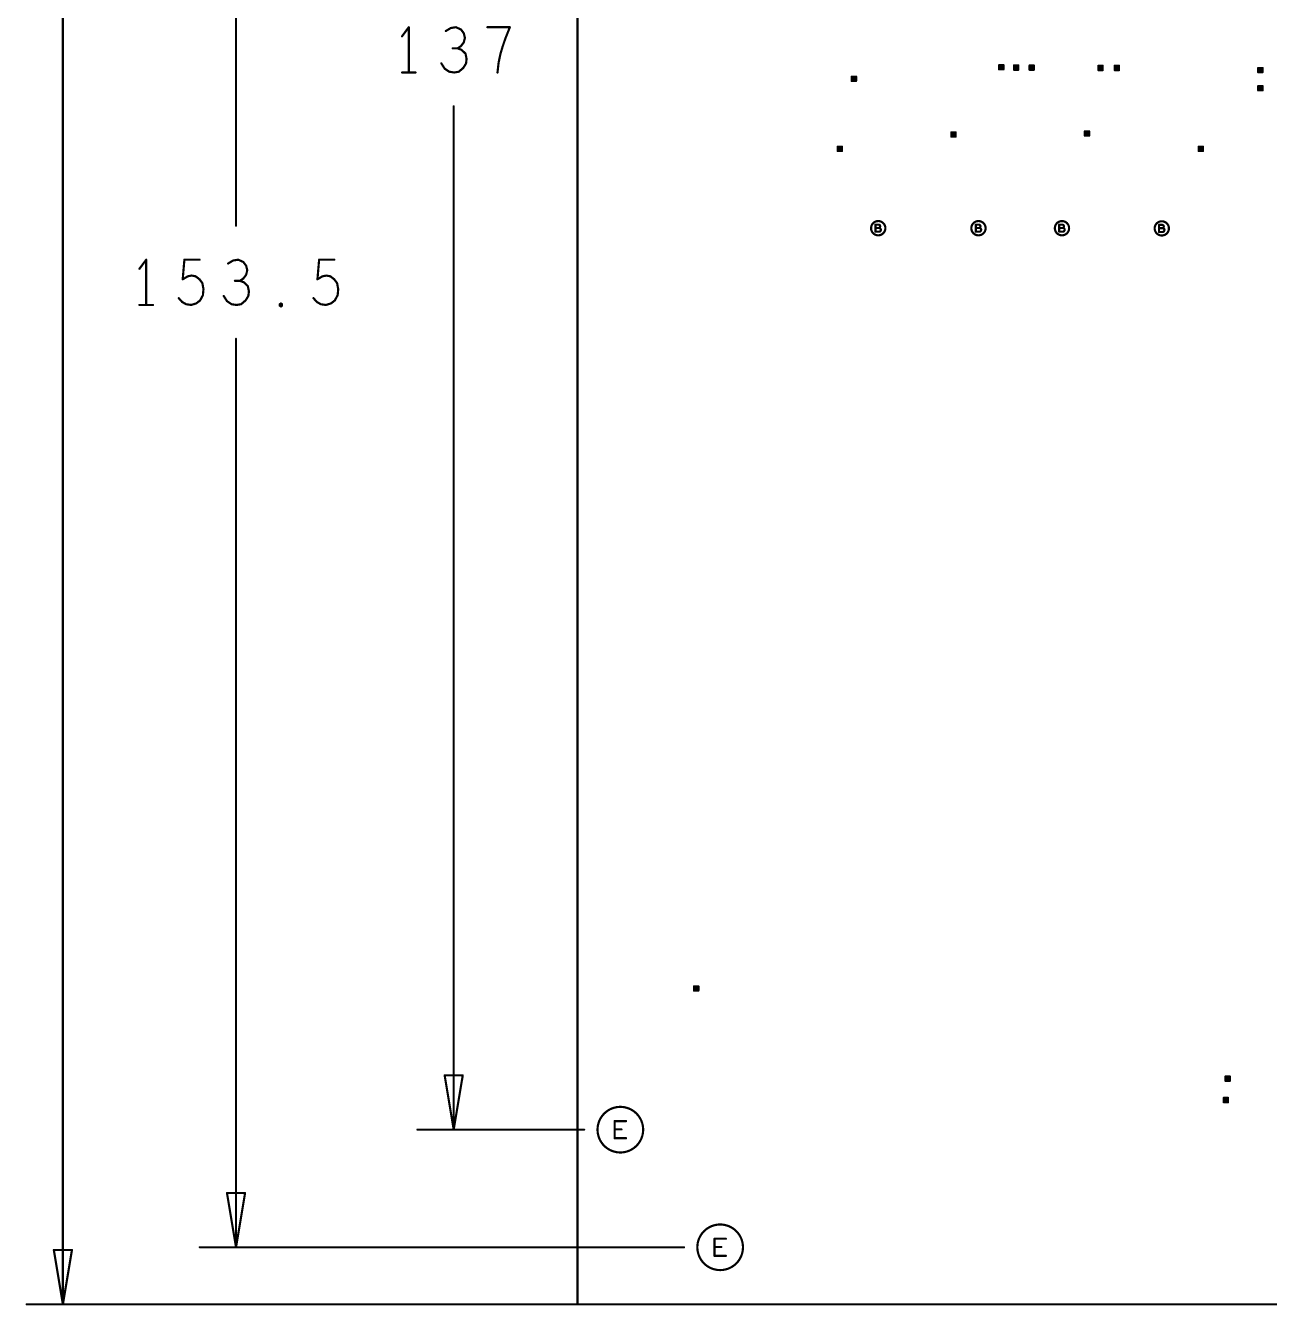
# Model space of a CAD drawing. Extents: x -18 to 16.1, y -6.6 to 15.5.
# Drawn here: x -1.524 to 1.91, y -0.367 to 3.167 of the extents above; entities that cross this region are included whole.
import ezdxf

# ---------------------------------------------------------------- set-up
doc = ezdxf.new("R2010")
doc.units = 0
doc.layers.get('0').update_dxf_attribs({"linetype": 'CONTINUOUS'})
doc.layers.add('FAB', color=13, linetype='CONTINUOUS')

# ---------------------------------------------------------------- blocks, each defined once
blk = doc.blocks.new('ROUND_1')
at = {"const_width": 0.003}
blk.add_lwpolyline([(-0.0015, 0, 1), (0.0015, 0, 1)], format="xyb", close=True, dxfattribs=at)

msp = doc.modelspace()

# ---------------------------------------------------------------- linework, layer by layer
at = {"layer": 'FAB', "const_width": 0.006}
for points in [[(0, 5.9941), (0, -0.3642)], [(-0.943, 2.6143), (-0.943, 5.8367)], [(-1.421, 4.4108), (-1.421, -0.3642)], [(-0.466, 3.1625), (-0.4846, 3.1375)], [(-0.466, 3.0375), (-0.466, 3.1625)], [(-0.3497, 3.1604), (-0.3637, 3.1521)], [(-0.3358, 3.1625), (-0.3497, 3.1604)], [(-0.3219, 3.1562), (-0.3358, 3.1625)], [(-0.3141, 3.1458), (-0.3219, 3.1562)], [(-0.311, 3.1333), (-0.3141, 3.1458)], [(-0.187, 3.1625), (-0.249, 3.1625)], [(-0.1994, 3.1312), (-0.187, 3.1625)], [(-0.3312, 3.1042), (-0.3219, 3.1104)], [(-0.3219, 3.1104), (-0.3141, 3.1208)], [(-0.3141, 3.1208), (-0.311, 3.1333)], [(-0.2133, 3.0875), (-0.2072, 3.1083)], [(-0.2072, 3.1083), (-0.1994, 3.1312)], [(-0.3312, 3.1042), (-0.3451, 3.1042)], [(-0.3203, 3.1), (-0.3312, 3.1042)], [(-0.3094, 3.0896), (-0.3203, 3.1)], [(-0.3064, 3.075), (-0.3094, 3.0896)], [(-0.3079, 3.0625), (-0.3064, 3.075)], [(-0.218, 3.0646), (-0.2133, 3.0875)], [(-0.4846, 3.0375), (-0.4474, 3.0375)], [(-0.3761, 3.0625), (-0.3668, 3.0479)], [(-0.3668, 3.0479), (-0.3544, 3.0396)], [(-0.3544, 3.0396), (-0.3404, 3.0375)], [(-0.3404, 3.0375), (-0.328, 3.0396)], [(-0.328, 3.0396), (-0.3156, 3.05)], [(-0.3156, 3.05), (-0.3079, 3.0625)], [(-0.2211, 3.0375), (-0.218, 3.0646)], [(1.164, 3.046), (1.164, 3.058)], [(1.164, 3.058), (1.176, 3.058)], [(1.176, 3.046), (1.164, 3.046)], [(1.1675, 3.049), (1.17, 3.055)], [(1.1716, 3.0511), (1.1684, 3.0511)], [(1.17, 3.055), (1.1725, 3.049)], [(1.176, 3.058), (1.176, 3.046)], [(1.205, 3.045), (1.205, 3.057)], [(1.205, 3.057), (1.217, 3.057)], [(1.217, 3.045), (1.205, 3.045)], [(1.2085, 3.048), (1.211, 3.054)], [(1.2126, 3.0501), (1.2094, 3.0501)], [(1.211, 3.054), (1.2135, 3.048)], [(1.217, 3.057), (1.217, 3.045)], [(1.248, 3.045), (1.248, 3.057)], [(1.248, 3.057), (1.26, 3.057)], [(1.26, 3.045), (1.248, 3.045)], [(1.2515, 3.048), (1.254, 3.054)], [(1.2556, 3.0501), (1.2524, 3.0501)], [(1.254, 3.054), (1.2565, 3.048)], [(1.26, 3.057), (1.26, 3.045)], [(1.438, 3.044), (1.438, 3.056)], [(1.438, 3.056), (1.45, 3.056)], [(1.45, 3.044), (1.438, 3.044)], [(1.4415, 3.047), (1.444, 3.053)], [(1.4456, 3.0491), (1.4424, 3.0491)], [(1.444, 3.053), (1.4465, 3.047)], [(1.45, 3.056), (1.45, 3.044)], [(1.483, 3.044), (1.483, 3.056)], [(1.483, 3.056), (1.495, 3.056)], [(1.495, 3.044), (1.483, 3.044)], [(1.4865, 3.047), (1.489, 3.053)], [(1.4906, 3.0491), (1.4874, 3.0491)], [(1.489, 3.053), (1.4915, 3.047)], [(1.495, 3.056), (1.495, 3.044)], [(1.8792, 3.0381), (1.8792, 3.0501)], [(1.8792, 3.0501), (1.8912, 3.0501)], [(1.8912, 3.0381), (1.8792, 3.0381)], [(1.8827, 3.0411), (1.8852, 3.0471)], [(1.8868, 3.0432), (1.8836, 3.0432)], [(1.8852, 3.0471), (1.8877, 3.0411)], [(1.8912, 3.0501), (1.8912, 3.0381)], [(0.757, 3.0141), (0.757, 3.0261)], [(0.757, 3.0261), (0.769, 3.0261)], [(0.769, 3.0141), (0.757, 3.0141)], [(0.7605, 3.0171), (0.763, 3.0231)], [(0.7646, 3.0192), (0.7614, 3.0192)], [(0.763, 3.0231), (0.7655, 3.0171)], [(0.769, 3.0261), (0.769, 3.0141)], [(1.8792, 2.9881), (1.8792, 3.0001)], [(1.8792, 3.0001), (1.8912, 3.0001)], [(1.8912, 2.9881), (1.8792, 2.9881)], [(1.8827, 2.9911), (1.8852, 2.9971)], [(1.8868, 2.9932), (1.8836, 2.9932)], [(1.8852, 2.9971), (1.8877, 2.9911)], [(1.8912, 3.0001), (1.8912, 2.9881)], [(-0.342, 2.9438), (-0.342, 0.1181)], [(1.0318, 2.8603), (1.0318, 2.8723)], [(1.0318, 2.8723), (1.0438, 2.8723)], [(1.0438, 2.8603), (1.0318, 2.8603)], [(1.0353, 2.8633), (1.0378, 2.8693)], [(1.0394, 2.8654), (1.0362, 2.8654)], [(1.0378, 2.8693), (1.0403, 2.8633)], [(1.0438, 2.8723), (1.0438, 2.8603)], [(1.4006, 2.863), (1.4006, 2.875)], [(1.4006, 2.875), (1.4126, 2.875)], [(1.4126, 2.863), (1.4006, 2.863)], [(1.404, 2.866), (1.4065, 2.872)], [(1.4081, 2.8681), (1.4049, 2.8681)], [(1.4065, 2.872), (1.4091, 2.866)], [(1.4126, 2.875), (1.4126, 2.863)], [(0.7182, 2.8205), (0.7182, 2.8325)], [(0.7182, 2.8325), (0.7302, 2.8325)], [(0.7217, 2.8235), (0.7242, 2.8295)], [(0.7258, 2.8256), (0.7226, 2.8256)], [(0.7242, 2.8295), (0.7267, 2.8235)], [(0.7302, 2.8325), (0.7302, 2.8205)], [(1.7149, 2.8205), (1.7149, 2.8325)], [(1.7149, 2.8325), (1.7269, 2.8325)], [(1.7184, 2.8235), (1.7209, 2.8295)], [(1.7225, 2.8256), (1.7193, 2.8256)], [(1.7209, 2.8295), (1.7234, 2.8235)], [(1.7269, 2.8325), (1.7269, 2.8205)], [(0.7302, 2.8205), (0.7182, 2.8205)], [(1.7269, 2.8205), (1.7149, 2.8205)], [(0.8314, 2.6174), (0.8225, 2.6174)], [(0.8225, 2.6174), (0.8225, 2.5977)], [(0.8337, 2.6164), (0.8314, 2.6174)], [(0.835, 2.6151), (0.8337, 2.6164)], [(0.8357, 2.6131), (0.835, 2.6151)], [(0.835, 2.6108), (0.8357, 2.6131)], [(1.1082, 2.6174), (1.0994, 2.6174)], [(1.0994, 2.6174), (1.0994, 2.5977)], [(1.1105, 2.6164), (1.1082, 2.6174)], [(1.1118, 2.6151), (1.1105, 2.6164)], [(1.1125, 2.6131), (1.1118, 2.6151)], [(1.1118, 2.6108), (1.1125, 2.6131)], [(1.3388, 2.6174), (1.3299, 2.6174)], [(1.3299, 2.6174), (1.3299, 2.5977)], [(1.3411, 2.6164), (1.3388, 2.6174)], [(1.3424, 2.6151), (1.3411, 2.6164)], [(1.343, 2.6131), (1.3424, 2.6151)], [(1.3424, 2.6108), (1.343, 2.6131)], [(1.6144, 2.6168), (1.6055, 2.6168)], [(1.6055, 2.6168), (1.6055, 2.5971)], [(1.6167, 2.6158), (1.6144, 2.6168)], [(1.618, 2.6145), (1.6167, 2.6158)], [(1.6186, 2.6126), (1.618, 2.6145)], [(1.618, 2.6103), (1.6186, 2.6126)], [(0.8327, 2.6082), (0.8225, 2.6082)], [(0.8225, 2.5977), (0.8334, 2.5977)], [(0.8327, 2.6082), (0.834, 2.6092)], [(0.835, 2.6075), (0.8327, 2.6082)], [(0.8334, 2.5977), (0.8357, 2.599)], [(0.834, 2.6092), (0.835, 2.6108)], [(0.837, 2.6055), (0.835, 2.6075)], [(0.8357, 2.599), (0.837, 2.6009)], [(0.8377, 2.6032), (0.837, 2.6055)], [(0.837, 2.6009), (0.8377, 2.6032)], [(1.1095, 2.6082), (1.0994, 2.6082)], [(1.0994, 2.5977), (1.1102, 2.5977)], [(1.1095, 2.6082), (1.1109, 2.6092)], [(1.1118, 2.6075), (1.1095, 2.6082)], [(1.1102, 2.5977), (1.1125, 2.599)], [(1.1109, 2.6092), (1.1118, 2.6108)], [(1.1138, 2.6055), (1.1118, 2.6075)], [(1.1125, 2.599), (1.1138, 2.6009)], [(1.1145, 2.6032), (1.1138, 2.6055)], [(1.1138, 2.6009), (1.1145, 2.6032)], [(1.3401, 2.6082), (1.3299, 2.6082)], [(1.3299, 2.5977), (1.3407, 2.5977)], [(1.3401, 2.6082), (1.3414, 2.6092)], [(1.3424, 2.6075), (1.3401, 2.6082)], [(1.3407, 2.5977), (1.343, 2.599)], [(1.3414, 2.6092), (1.3424, 2.6108)], [(1.3444, 2.6055), (1.3424, 2.6075)], [(1.343, 2.599), (1.3444, 2.6009)], [(1.345, 2.6032), (1.3444, 2.6055)], [(1.3444, 2.6009), (1.345, 2.6032)], [(1.6157, 2.6076), (1.6055, 2.6076)], [(1.6055, 2.5971), (1.6163, 2.5971)], [(1.6157, 2.6076), (1.617, 2.6086)], [(1.618, 2.607), (1.6157, 2.6076)], [(1.6163, 2.5971), (1.6186, 2.5984)], [(1.617, 2.6086), (1.618, 2.6103)], [(1.6199, 2.605), (1.618, 2.607)], [(1.6186, 2.5984), (1.6199, 2.6004)], [(1.6206, 2.6027), (1.6199, 2.605)], [(1.6199, 2.6004), (1.6206, 2.6027)], [(-1.191, 2.5205), (-1.2096, 2.4955)], [(-1.191, 2.3955), (-1.191, 2.5205)], [(-1.0902, 2.4663), (-1.0856, 2.5205)], [(-1.0856, 2.5205), (-1.0438, 2.5205)], [(-0.9507, 2.5184), (-0.9647, 2.5101)], [(-0.9368, 2.5205), (-0.9507, 2.5184)], [(-0.9229, 2.5142), (-0.9368, 2.5205)], [(-0.9151, 2.5038), (-0.9229, 2.5142)], [(-0.7182, 2.4663), (-0.7136, 2.5205)], [(-0.7136, 2.5205), (-0.6718, 2.5205)], [(-1.0763, 2.4747), (-1.0902, 2.4663)], [(-1.0654, 2.4767), (-1.0763, 2.4747)], [(-1.0546, 2.4747), (-1.0654, 2.4767)], [(-1.0438, 2.4663), (-1.0546, 2.4747)], [(-0.9229, 2.4684), (-0.9151, 2.4788)], [(-0.912, 2.4913), (-0.9151, 2.5038)], [(-0.9151, 2.4788), (-0.912, 2.4913)], [(-0.7043, 2.4747), (-0.7182, 2.4663)], [(-0.6934, 2.4767), (-0.7043, 2.4747)], [(-0.6826, 2.4747), (-0.6934, 2.4767)], [(-0.6718, 2.4663), (-0.6826, 2.4747)], [(-1.036, 2.4559), (-1.0438, 2.4663)], [(-1.0329, 2.4392), (-1.036, 2.4559)], [(-1.0344, 2.4226), (-1.0329, 2.4392)], [(-0.9322, 2.4622), (-0.9461, 2.4622)], [(-0.9322, 2.4622), (-0.9229, 2.4684)], [(-0.9213, 2.458), (-0.9322, 2.4622)], [(-0.9104, 2.4476), (-0.9213, 2.458)], [(-0.9074, 2.433), (-0.9104, 2.4476)], [(-0.664, 2.4559), (-0.6718, 2.4663)], [(-0.6609, 2.4392), (-0.664, 2.4559)], [(-0.6624, 2.4226), (-0.6609, 2.4392)], [(-1.1011, 2.4142), (-1.0918, 2.4038)], [(-1.0918, 2.4038), (-1.081, 2.3976)], [(-1.053, 2.3997), (-1.0422, 2.408)], [(-1.0422, 2.408), (-1.0344, 2.4226)], [(-0.9771, 2.4205), (-0.9678, 2.4059)], [(-0.9678, 2.4059), (-0.9554, 2.3976)], [(-0.929, 2.3976), (-0.9166, 2.408)], [(-0.9166, 2.408), (-0.9089, 2.4205)], [(-0.9089, 2.4205), (-0.9074, 2.433)], [(-0.7291, 2.4142), (-0.7198, 2.4038)], [(-0.7198, 2.4038), (-0.709, 2.3976)], [(-0.681, 2.3997), (-0.6702, 2.408)], [(-0.6702, 2.408), (-0.6624, 2.4226)], [(-1.2096, 2.3955), (-1.1724, 2.3955)], [(-1.081, 2.3976), (-1.067, 2.3955)], [(-1.067, 2.3955), (-1.053, 2.3997)], [(-0.9554, 2.3976), (-0.9414, 2.3955)], [(-0.9414, 2.3955), (-0.929, 2.3976)], [(-0.8221, 2.3976), (-0.819, 2.3997)], [(-0.8221, 2.3934), (-0.8221, 2.3976)], [(-0.819, 2.3913), (-0.8221, 2.3934)], [(-0.819, 2.3997), (-0.8159, 2.3976)], [(-0.8159, 2.3934), (-0.819, 2.3913)], [(-0.8159, 2.3976), (-0.8159, 2.3934)], [(-0.709, 2.3976), (-0.695, 2.3955)], [(-0.695, 2.3955), (-0.681, 2.3997)], [(-0.943, 2.3018), (-0.943, -0.2067)], [(0.3217, 0.502), (0.3217, 0.514)], [(0.3217, 0.514), (0.3337, 0.514)], [(0.3337, 0.502), (0.3217, 0.502)], [(0.3252, 0.505), (0.3277, 0.511)], [(0.3293, 0.5071), (0.3261, 0.5071)], [(0.3277, 0.511), (0.3302, 0.505)], [(0.3337, 0.514), (0.3337, 0.502)], [(-0.367, 0.2681), (-0.342, 0.1181)], [(-0.317, 0.2681), (-0.367, 0.2681)], [(-0.342, 0.1181), (-0.317, 0.2681)], [(1.789, 0.253), (1.789, 0.265)], [(1.789, 0.265), (1.801, 0.265)], [(1.801, 0.253), (1.789, 0.253)], [(1.7925, 0.256), (1.795, 0.262)], [(1.7966, 0.2581), (1.7934, 0.2581)], [(1.795, 0.262), (1.7975, 0.256)], [(1.801, 0.265), (1.801, 0.253)], [(1.784, 0.194), (1.784, 0.206)], [(1.784, 0.206), (1.796, 0.206)], [(1.796, 0.194), (1.784, 0.194)], [(1.7875, 0.197), (1.79, 0.203)], [(1.7916, 0.1991), (1.7884, 0.1991)], [(1.79, 0.203), (1.7925, 0.197)], [(1.796, 0.206), (1.796, 0.194)], [(0.1024, 0.0945), (0.1024, 0.1417)], [(0.1024, 0.1417), (0.1338, 0.1417)], [(0.0181, 0.1181), (-0.442, 0.1181)], [(0.1212, 0.1189), (0.1024, 0.1189)], [(0.1338, 0.0945), (0.1024, 0.0945)], [(-0.968, -0.0567), (-0.943, -0.2067)], [(-0.918, -0.0567), (-0.968, -0.0567)], [(-0.943, -0.2067), (-0.918, -0.0567)], [(-1.446, -0.2142), (-1.421, -0.3642)], [(-1.396, -0.2142), (-1.446, -0.2142)], [(-1.421, -0.3642), (-1.396, -0.2142)], [(0.2937, -0.2067), (-1.043, -0.2067)], [(0.378, -0.2303), (0.378, -0.1831)], [(0.378, -0.1831), (0.4094, -0.1831)], [(0.3968, -0.2059), (0.378, -0.2059)], [(0.4094, -0.2303), (0.378, -0.2303)], [(4.4276, -0.3642), (-1.521, -0.3642)], [(0, -0.3642), (4.5276, -0.3642)]]:
    msp.add_lwpolyline(points, dxfattribs=at)
for points in [[(0.8104, 2.6075, 1), (0.8498, 2.6075, 1)], [(1.0872, 2.6075, 1), (1.1266, 2.6075, 1)], [(1.3178, 2.6075, 1), (1.3571, 2.6075, 1)], [(1.5934, 2.607, 1), (1.6327, 2.607, 1)], [(0.0551, 0.1181, 1), (0.1811, 0.1181, 1)], [(0.3307, -0.2067, 1), (0.4567, -0.2067, 1)]]:
    msp.add_lwpolyline(points, format="xyb", close=True, dxfattribs=at)

# ---------------------------------------------------------------- block references
at = {"layer": 'FAB'}
for p in [(-0.466, 3.1625), (-0.466, 3.1625), (-0.3637, 3.1521), (-0.3497, 3.1604), (-0.3497, 3.1604), (-0.3358, 3.1625), (-0.3358, 3.1625), (-0.3219, 3.1562), (-0.3219, 3.1562), (-0.3141, 3.1458), (-0.3141, 3.1458), (-0.249, 3.1625), (-0.187, 3.1625), (-0.187, 3.1625), (-0.4846, 3.1375), (-0.3219, 3.1104), (-0.3219, 3.1104), (-0.3141, 3.1208), (-0.3141, 3.1208), (-0.311, 3.1333), (-0.311, 3.1333), (-0.2072, 3.1083), (-0.2072, 3.1083), (-0.1994, 3.1312), (-0.1994, 3.1312), (-0.3451, 3.1042), (-0.3312, 3.1042), (-0.3312, 3.1042), (-0.3312, 3.1042), (-0.3203, 3.1), (-0.3203, 3.1), (-0.3094, 3.0896), (-0.3094, 3.0896), (-0.3064, 3.075), (-0.3064, 3.075), (-0.2133, 3.0875), (-0.2133, 3.0875), (-0.4846, 3.0375), (-0.466, 3.0375), (-0.4474, 3.0375), (-0.3761, 3.0625), (-0.3668, 3.0479), (-0.3668, 3.0479), (-0.3544, 3.0396), (-0.3544, 3.0396), (-0.3404, 3.0375), (-0.3404, 3.0375), (-0.328, 3.0396), (-0.328, 3.0396), (-0.3156, 3.05), (-0.3156, 3.05), (-0.3079, 3.0625), (-0.3079, 3.0625), (-0.2211, 3.0375), (-0.218, 3.0646), (-0.218, 3.0646), (1.164, 3.058), (1.164, 3.058), (1.164, 3.046), (1.164, 3.046), (1.1675, 3.049), (1.1684, 3.0511), (1.17, 3.055), (1.17, 3.055), (1.1716, 3.0511), (1.1725, 3.049), (1.176, 3.058), (1.176, 3.058), (1.176, 3.046), (1.176, 3.046), (1.205, 3.057), (1.205, 3.057), (1.205, 3.045), (1.205, 3.045), (1.2085, 3.048), (1.2094, 3.0501), (1.211, 3.054), (1.211, 3.054), (1.2126, 3.0501), (1.2135, 3.048), (1.217, 3.057), (1.217, 3.057), (1.217, 3.045), (1.217, 3.045), (1.248, 3.057), (1.248, 3.057), (1.248, 3.045), (1.248, 3.045), (1.2515, 3.048), (1.2524, 3.0501), (1.254, 3.054), (1.254, 3.054), (1.2556, 3.0501), (1.2565, 3.048), (1.26, 3.057), (1.26, 3.057), (1.26, 3.045), (1.26, 3.045), (1.438, 3.056), (1.438, 3.056), (1.438, 3.044), (1.438, 3.044), (1.4415, 3.047), (1.4424, 3.0491), (1.444, 3.053), (1.444, 3.053), (1.4456, 3.0491), (1.4465, 3.047), (1.45, 3.056), (1.45, 3.056), (1.45, 3.044), (1.45, 3.044), (1.483, 3.056), (1.483, 3.056), (1.483, 3.044), (1.483, 3.044), (1.4865, 3.047), (1.4874, 3.0491), (1.489, 3.053), (1.489, 3.053), (1.4906, 3.0491), (1.4915, 3.047), (1.495, 3.056), (1.495, 3.056), (1.495, 3.044), (1.495, 3.044), (1.8792, 3.0501), (1.8792, 3.0501), (1.8792, 3.0381), (1.8792, 3.0381), (1.8827, 3.0411), (1.8836, 3.0432), (1.8852, 3.0471), (1.8852, 3.0471), (1.8868, 3.0432), (1.8877, 3.0411), (1.8912, 3.0501), (1.8912, 3.0501), (1.8912, 3.0381), (1.8912, 3.0381), (0.757, 3.0261), (0.757, 3.0261), (0.757, 3.0141), (0.757, 3.0141), (0.7605, 3.0171), (0.7614, 3.0192), (0.763, 3.0231), (0.763, 3.0231), (0.7646, 3.0192), (0.7655, 3.0171), (0.769, 3.0261), (0.769, 3.0261), (0.769, 3.0141), (0.769, 3.0141), (1.8792, 3.0001), (1.8792, 3.0001), (1.8792, 2.9881), (1.8792, 2.9881), (1.8827, 2.9911), (1.8836, 2.9932), (1.8852, 2.9971), (1.8852, 2.9971), (1.8868, 2.9932), (1.8877, 2.9911), (1.8912, 3.0001), (1.8912, 3.0001), (1.8912, 2.9881), (1.8912, 2.9881), (-0.342, 2.9438), (1.0318, 2.8723), (1.0318, 2.8723), (1.0318, 2.8603), (1.0318, 2.8603), (1.0353, 2.8633), (1.0362, 2.8654), (1.0378, 2.8693), (1.0378, 2.8693), (1.0394, 2.8654), (1.0403, 2.8633), (1.0438, 2.8723), (1.0438, 2.8723), (1.0438, 2.8603), (1.0438, 2.8603), (1.4006, 2.875), (1.4006, 2.875), (1.4006, 2.863), (1.4006, 2.863), (1.404, 2.866), (1.4049, 2.8681), (1.4065, 2.872), (1.4065, 2.872), (1.4081, 2.8681), (1.4091, 2.866), (1.4126, 2.875), (1.4126, 2.875), (1.4126, 2.863), (1.4126, 2.863), (0.7182, 2.8325), (0.7182, 2.8325), (0.7226, 2.8256), (0.7242, 2.8295), (0.7242, 2.8295), (0.7258, 2.8256), (0.7302, 2.8325), (0.7302, 2.8325), (1.7149, 2.8325), (1.7149, 2.8325), (1.7193, 2.8256), (1.7209, 2.8295), (1.7209, 2.8295), (1.7225, 2.8256), (1.7269, 2.8325), (1.7269, 2.8325), (0.7182, 2.8205), (0.7182, 2.8205), (0.7217, 2.8235), (0.7267, 2.8235), (0.7302, 2.8205), (0.7302, 2.8205), (1.7149, 2.8205), (1.7149, 2.8205), (1.7184, 2.8235), (1.7234, 2.8235), (1.7269, 2.8205), (1.7269, 2.8205), (-0.943, 2.6143), (0.8225, 2.6174), (0.8225, 2.6174), (0.8314, 2.6174), (0.8314, 2.6174), (0.8337, 2.6164), (0.8337, 2.6164), (0.835, 2.6151), (0.835, 2.6151), (0.8357, 2.6131), (0.8357, 2.6131), (1.0994, 2.6174), (1.0994, 2.6174), (1.1082, 2.6174), (1.1082, 2.6174), (1.1105, 2.6164), (1.1105, 2.6164), (1.1118, 2.6151), (1.1118, 2.6151), (1.1125, 2.6131), (1.1125, 2.6131), (1.3299, 2.6174), (1.3299, 2.6174), (1.3388, 2.6174), (1.3388, 2.6174), (1.3411, 2.6164), (1.3411, 2.6164), (1.3424, 2.6151), (1.3424, 2.6151), (1.343, 2.6131), (1.343, 2.6131), (1.6055, 2.6168), (1.6055, 2.6168), (1.6144, 2.6168), (1.6144, 2.6168), (1.6167, 2.6158), (1.6167, 2.6158), (1.618, 2.6145), (1.618, 2.6145), (1.6186, 2.6126), (1.6186, 2.6126), (0.8225, 2.6082), (0.8225, 2.5977), (0.8225, 2.5977), (0.8327, 2.6082), (0.8327, 2.6082), (0.8327, 2.6082), (0.8334, 2.5977), (0.8334, 2.5977), (0.834, 2.6092), (0.834, 2.6092), (0.835, 2.6108), (0.835, 2.6108), (0.835, 2.6075), (0.835, 2.6075), (0.8357, 2.599), (0.8357, 2.599), (0.837, 2.6055), (0.837, 2.6055), (0.837, 2.6009), (0.837, 2.6009), (0.8377, 2.6032), (0.8377, 2.6032), (1.0994, 2.6082), (1.0994, 2.5977), (1.0994, 2.5977), (1.1095, 2.6082), (1.1095, 2.6082), (1.1095, 2.6082), (1.1102, 2.5977), (1.1102, 2.5977), (1.1109, 2.6092), (1.1109, 2.6092), (1.1118, 2.6108), (1.1118, 2.6108), (1.1118, 2.6075), (1.1118, 2.6075), (1.1125, 2.599), (1.1125, 2.599), (1.1138, 2.6055), (1.1138, 2.6055), (1.1138, 2.6009), (1.1138, 2.6009), (1.1145, 2.6032), (1.1145, 2.6032), (1.3299, 2.6082), (1.3299, 2.5977), (1.3299, 2.5977), (1.3401, 2.6082), (1.3401, 2.6082), (1.3401, 2.6082), (1.3407, 2.5977), (1.3407, 2.5977), (1.3414, 2.6092), (1.3414, 2.6092), (1.3424, 2.6108), (1.3424, 2.6108), (1.3424, 2.6075), (1.3424, 2.6075), (1.343, 2.599), (1.343, 2.599), (1.3444, 2.6055), (1.3444, 2.6055), (1.3444, 2.6009), (1.3444, 2.6009), (1.345, 2.6032), (1.345, 2.6032), (1.6055, 2.6076), (1.6055, 2.5971), (1.6055, 2.5971), (1.6157, 2.6076), (1.6157, 2.6076), (1.6157, 2.6076), (1.6163, 2.5971), (1.6163, 2.5971), (1.617, 2.6086), (1.617, 2.6086), (1.618, 2.6103), (1.618, 2.6103), (1.618, 2.607), (1.618, 2.607), (1.6186, 2.5984), (1.6186, 2.5984), (1.6199, 2.605), (1.6199, 2.605), (1.6199, 2.6004), (1.6199, 2.6004), (1.6206, 2.6027), (1.6206, 2.6027), (-1.191, 2.5205), (-1.191, 2.5205), (-1.0856, 2.5205), (-1.0856, 2.5205), (-1.0438, 2.5205), (-0.9647, 2.5101), (-0.9507, 2.5184), (-0.9507, 2.5184), (-0.9368, 2.5205), (-0.9368, 2.5205), (-0.9229, 2.5142), (-0.9229, 2.5142), (-0.7136, 2.5205), (-0.7136, 2.5205), (-0.6718, 2.5205), (-1.2096, 2.4955), (-1.0763, 2.4747), (-1.0763, 2.4747), (-1.0654, 2.4767), (-1.0654, 2.4767), (-1.0546, 2.4747), (-1.0546, 2.4747), (-0.9151, 2.5038), (-0.9151, 2.5038), (-0.9151, 2.4788), (-0.9151, 2.4788), (-0.912, 2.4913), (-0.912, 2.4913), (-0.7043, 2.4747), (-0.7043, 2.4747), (-0.6934, 2.4767), (-0.6934, 2.4767), (-0.6826, 2.4747), (-0.6826, 2.4747), (-1.0902, 2.4663), (-1.0902, 2.4663), (-1.0438, 2.4663), (-1.0438, 2.4663), (-1.036, 2.4559), (-1.036, 2.4559), (-1.0329, 2.4392), (-1.0329, 2.4392), (-0.9461, 2.4622), (-0.9322, 2.4622), (-0.9322, 2.4622), (-0.9322, 2.4622), (-0.9229, 2.4684), (-0.9229, 2.4684), (-0.9213, 2.458), (-0.9213, 2.458), (-0.9104, 2.4476), (-0.9104, 2.4476), (-0.7182, 2.4663), (-0.7182, 2.4663), (-0.6718, 2.4663), (-0.6718, 2.4663), (-0.664, 2.4559), (-0.664, 2.4559), (-0.6609, 2.4392), (-0.6609, 2.4392), (-1.1011, 2.4142), (-1.0918, 2.4038), (-1.0918, 2.4038), (-1.0422, 2.408), (-1.0422, 2.408), (-1.0344, 2.4226), (-1.0344, 2.4226), (-0.9771, 2.4205), (-0.9678, 2.4059), (-0.9678, 2.4059), (-0.9166, 2.408), (-0.9166, 2.408), (-0.9089, 2.4205), (-0.9089, 2.4205), (-0.9074, 2.433), (-0.9074, 2.433), (-0.7291, 2.4142), (-0.7198, 2.4038), (-0.7198, 2.4038), (-0.6702, 2.408), (-0.6702, 2.408), (-0.6624, 2.4226), (-0.6624, 2.4226), (-1.2096, 2.3955), (-1.191, 2.3955), (-1.1724, 2.3955), (-1.081, 2.3976), (-1.081, 2.3976), (-1.067, 2.3955), (-1.067, 2.3955), (-1.053, 2.3997), (-1.053, 2.3997), (-0.9554, 2.3976), (-0.9554, 2.3976), (-0.9414, 2.3955), (-0.9414, 2.3955), (-0.929, 2.3976), (-0.929, 2.3976), (-0.8221, 2.3976), (-0.8221, 2.3976), (-0.8221, 2.3934), (-0.8221, 2.3934), (-0.819, 2.3997), (-0.819, 2.3997), (-0.819, 2.3913), (-0.819, 2.3913), (-0.8159, 2.3976), (-0.8159, 2.3976), (-0.8159, 2.3934), (-0.8159, 2.3934), (-0.709, 2.3976), (-0.709, 2.3976), (-0.695, 2.3955), (-0.695, 2.3955), (-0.681, 2.3997), (-0.681, 2.3997), (-0.943, 2.3018), (0.3217, 0.514), (0.3217, 0.514), (0.3217, 0.502), (0.3217, 0.502), (0.3252, 0.505), (0.3261, 0.5071), (0.3277, 0.511), (0.3277, 0.511), (0.3293, 0.5071), (0.3302, 0.505), (0.3337, 0.514), (0.3337, 0.514), (0.3337, 0.502), (0.3337, 0.502), (-0.367, 0.2681), (-0.367, 0.2681), (-0.317, 0.2681), (-0.317, 0.2681), (1.789, 0.265), (1.789, 0.265), (1.789, 0.253), (1.789, 0.253), (1.7925, 0.256), (1.7934, 0.2581), (1.795, 0.262), (1.795, 0.262), (1.7966, 0.2581), (1.7975, 0.256), (1.801, 0.265), (1.801, 0.265), (1.801, 0.253), (1.801, 0.253), (1.784, 0.206), (1.784, 0.206), (1.784, 0.194), (1.784, 0.194), (1.7875, 0.197), (1.7884, 0.1991), (1.79, 0.203), (1.79, 0.203), (1.7916, 0.1991), (1.7925, 0.197), (1.796, 0.206), (1.796, 0.206), (1.796, 0.194), (1.796, 0.194), (0.1024, 0.1417), (0.1024, 0.1417), (0.1338, 0.1417), (-0.442, 0.1181), (-0.342, 0.1181), (-0.342, 0.1181), (-0.342, 0.1181), (0.0181, 0.1181), (0.1024, 0.1189), (0.1212, 0.1189), (0.1024, 0.0945), (0.1024, 0.0945), (0.1338, 0.0945), (-0.968, -0.0567), (-0.968, -0.0567), (-0.918, -0.0567), (-0.918, -0.0567), (-1.446, -0.2142), (-1.446, -0.2142), (-1.396, -0.2142), (-1.396, -0.2142), (-1.043, -0.2067), (-0.943, -0.2067), (-0.943, -0.2067), (-0.943, -0.2067), (0.2937, -0.2067), (0.378, -0.1831), (0.378, -0.1831), (0.378, -0.2059), (0.3968, -0.2059), (0.4094, -0.1831), (0.378, -0.2303), (0.378, -0.2303), (0.4094, -0.2303), (-1.521, -0.3642), (-1.421, -0.3642), (-1.421, -0.3642), (-1.421, -0.3642), (0, -0.3642), (0, -0.3642)]:
    msp.add_blockref('ROUND_1', p, dxfattribs=at)

doc.saveas('drawing.dxf')
